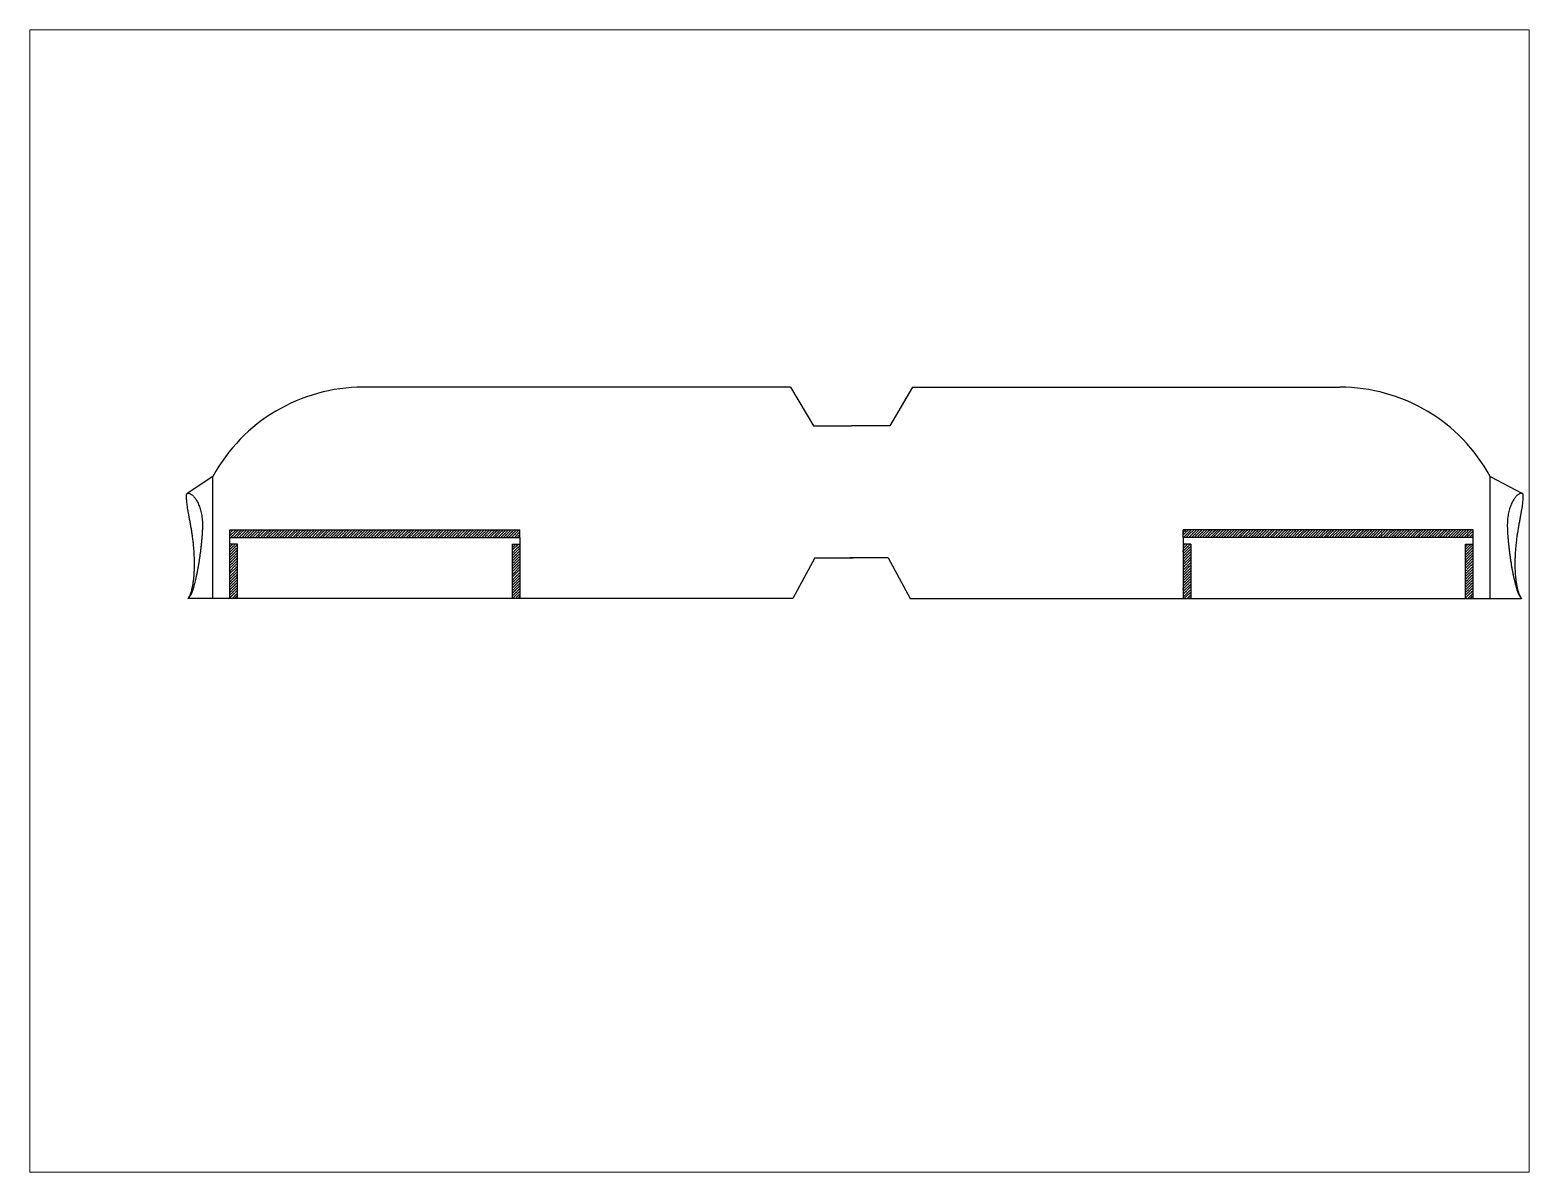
# Paper-space layout 'Layout1' of a CAD drawing. Header units: inches. Extents: x 1.05 to 9.45, y 0.8 to 7.2.
# The model-space entities are those that its viewports show. They can reach past a viewport. Long polylines and large blocks are cut down to what shows.
import ezdxf

# ---------------------------------------------------------------- set-up
doc = ezdxf.new("R2010")
doc.units = ezdxf.units.IN
doc.header["$MEASUREMENT"] = 0
doc.layers.add('Anno', color=82, linetype='Continuous', transparency=0.35)
doc.layers.add('Wingtip', color=7, linetype='Continuous')

msp = doc.modelspace()

# ---------------------------------------------------------------- hatches: boundary and pattern name
h = msp.add_hatch()
h.set_pattern_fill('ANSI35', color=256)
h.paths.add_polyline_path([(136.84786, 52.25879), (136.34786, 52.25879), (136.34786, 48.69337), (136.84786, 48.69337)])
h.paths.add_polyline_path([(117.84786, 53.19337), (117.84786, 52.69337), (136.84786, 52.69337), (136.84786, 53.19337)])
h.paths.add_polyline_path([(118.34786, 52.25879), (117.84786, 52.25879), (117.84786, 48.69337), (118.34786, 48.69337)])
h = msp.add_hatch()
h.set_pattern_fill('ANSI35', color=256)
h.paths.add_polyline_path([(180.80966, 52.25879), (180.30966, 52.25879), (180.30966, 48.69337), (180.80966, 48.69337)])
h.paths.add_polyline_path([(199.30966, 53.19337), (180.30966, 53.19337), (180.30966, 52.69337), (199.30966, 52.69337)])
h.paths.add_polyline_path([(199.30966, 52.25879), (198.80966, 52.25879), (198.80966, 48.69337), (199.30966, 48.69337)])

# ---------------------------------------------------------------- linework, layer by layer
for p, q in [((154.57876, 62.53817), (126.57876, 62.53817)), ((154.57876, 62.53817), (156.07876, 59.99869)), ((162.57876, 62.53817), (161.07876, 59.99869)), ((162.57876, 62.53817), (190.57876, 62.53817)), ((156.07876, 59.99869), (158.57876, 59.99869)), ((161.07876, 59.99869), (158.57876, 59.99869)), ((116.73597, 56.69337), (115.04489, 55.57041)), ((116.73597, 48.69337), (116.73597, 56.69337)), ((200.42156, 48.69337), (200.42156, 56.69337)), ((117.84786, 53.19337), (136.84786, 53.19337)), ((117.84786, 52.69337), (117.84786, 53.19337)), ((136.84786, 52.69337), (136.84786, 53.19337)), ((199.30966, 53.19337), (180.30966, 53.19337)), ((180.30966, 52.69337), (180.30966, 53.19337)), ((199.30966, 52.69337), (199.30966, 53.19337)), ((117.84786, 48.69337), (117.84786, 52.69337)), ((117.84786, 52.69337), (136.84786, 52.69337)), ((118.34786, 52.25879), (117.84786, 52.25879)), ((118.34786, 48.69337), (118.34786, 52.25879)), ((136.34786, 52.25879), (136.34786, 48.69337)), ((136.34786, 52.25879), (136.84786, 52.25879)), ((136.84786, 52.69337), (136.84786, 48.69337)), ((199.30966, 52.69337), (180.30966, 52.69337)), ((180.30966, 52.69337), (180.30966, 48.69337)), ((180.80966, 52.25879), (180.30966, 52.25879)), ((180.80966, 52.25879), (180.80966, 48.69337)), ((198.80966, 48.69337), (198.80966, 52.25879)), ((198.80966, 52.25879), (199.30966, 52.25879)), ((199.30966, 48.69337), (199.30966, 52.69337)), ((156.18313, 51.34867), (154.73597, 48.69337)), ((156.18313, 51.34867), (158.68313, 51.34867)), ((160.9744, 51.34867), (158.4744, 51.34867)), ((160.9744, 51.34867), (162.42156, 48.69337)), ((154.73514, 48.6923), (115.11488, 48.6923)), ((162.42156, 48.69337), (202.47943, 48.69337)), ((200.95118, 48.69293), (202.47977, 48.69293))]:
    msp.add_line(p, q)
for centre, start, end in [((126.57876, 51.32801), 90, 151.4049845), ((190.57876, 51.32801), 28.5950155, 90)]:
    msp.add_arc(centre, 11.21016, start, end)
for points, knots in [([(115.11488, 48.6923), (115.11774, 48.69604), (115.12843, 48.70998), (115.15261, 48.73672), (115.18929, 48.77562), (115.23201, 48.82714), (115.27379, 48.89533), (115.31468, 48.98088), (115.35738, 49.08378), (115.40039, 49.20467), (115.44589, 49.34195), (115.49078, 49.49591), (115.53628, 49.6651), (115.58154, 49.8488), (115.62636, 50.04589), (115.67043, 50.25523), (115.71353, 50.47551), (115.75512, 50.70547), (115.79515, 50.94365), (115.8331, 51.18867), (115.86905, 51.43896), (115.90271, 51.69291), (115.93397, 51.94867), (115.96306, 52.20422), (115.98924, 52.45742), (116.01201, 52.70622), (116.03011, 52.94886), (116.04256, 53.18397), (116.04793, 53.41023), (116.04736, 53.62649), (116.03677, 53.83233), (116.01532, 54.02785), (115.98498, 54.21383), (115.94567, 54.39032), (115.89958, 54.55715), (115.84752, 54.71359), (115.7907, 54.859), (115.72944, 54.99246), (115.66498, 55.11355), (115.59804, 55.2216), (115.52954, 55.31595), (115.46093, 55.39655), (115.39146, 55.46223), (115.32173, 55.51268), (115.25389, 55.54995), (115.18948, 55.57383), (115.13003, 55.58521), (115.07975, 55.58301), (115.03364, 55.57007), (115.01075, 55.52195), (115.00754, 55.45725), (115.00442, 55.36875), (115.00922, 55.25745), (115.01804, 55.12462), (115.03217, 54.97172), (115.05129, 54.80033), (115.0758, 54.61128), (115.11006, 54.40466), (115.15302, 54.17947), (115.19978, 53.93458), (115.24915, 53.67118), (115.29908, 53.39095), (115.3477, 53.09592), (115.39338, 52.78839), (115.43446, 52.47101), (115.46972, 52.14664), (115.4976, 51.81833), (115.51736, 51.48938), (115.52823, 51.16324), (115.5296, 50.84343), (115.52139, 50.53353), (115.50378, 50.23708), (115.47701, 49.95765), (115.44211, 49.69858), (115.40004, 49.46317), (115.35239, 49.25442), (115.301, 49.07545), (115.24729, 48.93048), (115.1953, 48.82329), (115.15357, 48.75263), (115.12851, 48.71298), (115.11752, 48.69631), (115.11488, 48.6923)], [0, 0, 0, 0, 0.01414313, 0.05267686, 0.10803564, 0.17461366, 0.25300846, 0.3472239, 0.4588365, 0.58710467, 0.73206742, 0.89264375, 1.06813434, 1.25767024, 1.46016944, 1.67448801, 1.89940581, 2.13353661, 2.37552924, 2.62393805, 2.87735751, 3.13408375, 3.39242746, 3.65035969, 3.90565086, 4.15606933, 4.39985384, 4.635573, 4.86229333, 5.07875401, 5.2842005, 5.48031496, 5.66852797, 5.84923555, 6.02249626, 6.1875287, 6.343666, 6.49059547, 6.62782166, 6.75494671, 6.87159987, 6.9772848, 7.07206831, 7.15765868, 7.23483863, 7.30346494, 7.36328546, 7.41428306, 7.45568145, 7.49759247, 7.56217137, 7.65096228, 7.76272776, 7.89629715, 8.05032787, 8.22332229, 8.41364816, 8.62215239, 8.85152085, 9.10139619, 9.37009618, 9.65545026, 9.95533577, 10.26708781, 10.58811315, 10.91535183, 11.24586772, 11.57648022, 11.90385586, 12.22471734, 12.53576658, 12.83373442, 13.11544639, 13.37771105, 13.61775314, 13.83261205, 14.01980473, 14.17600496, 14.29577272, 14.37662839, 14.42207223, 14.43650289, 14.43650289, 14.43650289, 14.43650289]), ([(202.47977, 48.69293), (202.4769, 48.69667), (202.46622, 48.71062), (202.44203, 48.73735), (202.40536, 48.77625), (202.36264, 48.82777), (202.32085, 48.89597), (202.27996, 48.98151), (202.23726, 49.08441), (202.19425, 49.2053), (202.14876, 49.34258), (202.10387, 49.49654), (202.05836, 49.66574), (202.01311, 49.84943), (201.96828, 50.04653), (201.92421, 50.25586), (201.88112, 50.47615), (201.83952, 50.7061), (201.79949, 50.94428), (201.76154, 51.1893), (201.72559, 51.43959), (201.69194, 51.69354), (201.66067, 51.94931), (201.63159, 52.20485), (201.60541, 52.45805), (201.58263, 52.70685), (201.56453, 52.9495), (201.55209, 53.18461), (201.54671, 53.41087), (201.54728, 53.62712), (201.55787, 53.83297), (201.57933, 54.02848), (201.60967, 54.21446), (201.64897, 54.39096), (201.69507, 54.55778), (201.74713, 54.71423), (201.80394, 54.85963), (201.8652, 54.99309), (201.92967, 55.11418), (201.9966, 55.22224), (202.0651, 55.31658), (202.13371, 55.39718), (202.20318, 55.46286), (202.27291, 55.51331), (202.34075, 55.55058), (202.40516, 55.57446), (202.46461, 55.58584), (202.51489, 55.58365), (202.561, 55.5707), (202.5839, 55.52258), (202.58711, 55.45789), (202.59022, 55.36939), (202.58542, 55.25809), (202.5766, 55.12525), (202.56247, 54.97235), (202.54336, 54.80096), (202.51885, 54.61191), (202.48459, 54.40529), (202.44162, 54.1801), (202.39487, 53.93521), (202.3455, 53.67182), (202.29557, 53.39158), (202.24695, 53.09655), (202.20126, 52.78902), (202.16019, 52.47164), (202.12492, 52.14727), (202.09704, 51.81896), (202.07728, 51.49002), (202.06642, 51.16387), (202.06504, 50.84407), (202.07326, 50.53416), (202.09086, 50.23772), (202.11764, 49.95828), (202.15254, 49.69921), (202.1946, 49.4638), (202.24226, 49.25505), (202.29365, 49.07608), (202.34735, 48.93112), (202.39934, 48.82393), (202.44107, 48.75327), (202.46613, 48.71361), (202.47712, 48.69695), (202.47977, 48.69293)], [0, 0, 0, 0, 0.00205232, 0.00764396, 0.0156771, 0.02533826, 0.03671417, 0.05038581, 0.06658196, 0.08519501, 0.10623062, 0.12953192, 0.15499744, 0.18250107, 0.21188582, 0.24298568, 0.2756236, 0.30959842, 0.34471408, 0.38076079, 0.4175346, 0.45478825, 0.49227662, 0.52970528, 0.56675069, 0.60308902, 0.6384647, 0.67267001, 0.70556949, 0.7369802, 0.76679263, 0.79525088, 0.82256255, 0.84878511, 0.87392704, 0.89787497, 0.92053212, 0.94185312, 0.96176608, 0.98021325, 0.99714084, 1.01247682, 1.0262309, 1.03865096, 1.04985057, 1.05980897, 1.06848955, 1.07588983, 1.08189717, 1.08797889, 1.09734997, 1.11023445, 1.12645279, 1.1458351, 1.16818657, 1.19328986, 1.22090813, 1.25116427, 1.28444803, 1.32070755, 1.35969872, 1.40110658, 1.44462309, 1.48986156, 1.53644569, 1.58393144, 1.63189274, 1.67986807, 1.72737369, 1.77393403, 1.81907053, 1.86230877, 1.90318811, 1.94124545, 1.97607806, 2.00725633, 2.03441995, 2.05708623, 2.07446578, 2.08619878, 2.09279316, 2.0948872, 2.0948872, 2.0948872, 2.0948872])]:
    msp.add_open_spline(points, degree=3, knots=knots)
at = {"layer": 'Wingtip'}
msp.add_line((200.42156, 56.69337), (202.49795, 55.58378), dxfattribs=at)

psp = doc.layouts.get("Layout1")

# ---------------------------------------------------------------- viewports
at = {"layer": 'Anno', "view_target_point": (167.96567, 46.40739)}
psp.add_viewport(center=(5.25, 4), size=(8.4, 6.4), view_center_point=(-14.10716, 2.12001), view_height=74.8350512, dxfattribs=at)

doc.saveas('drawing.dxf')
